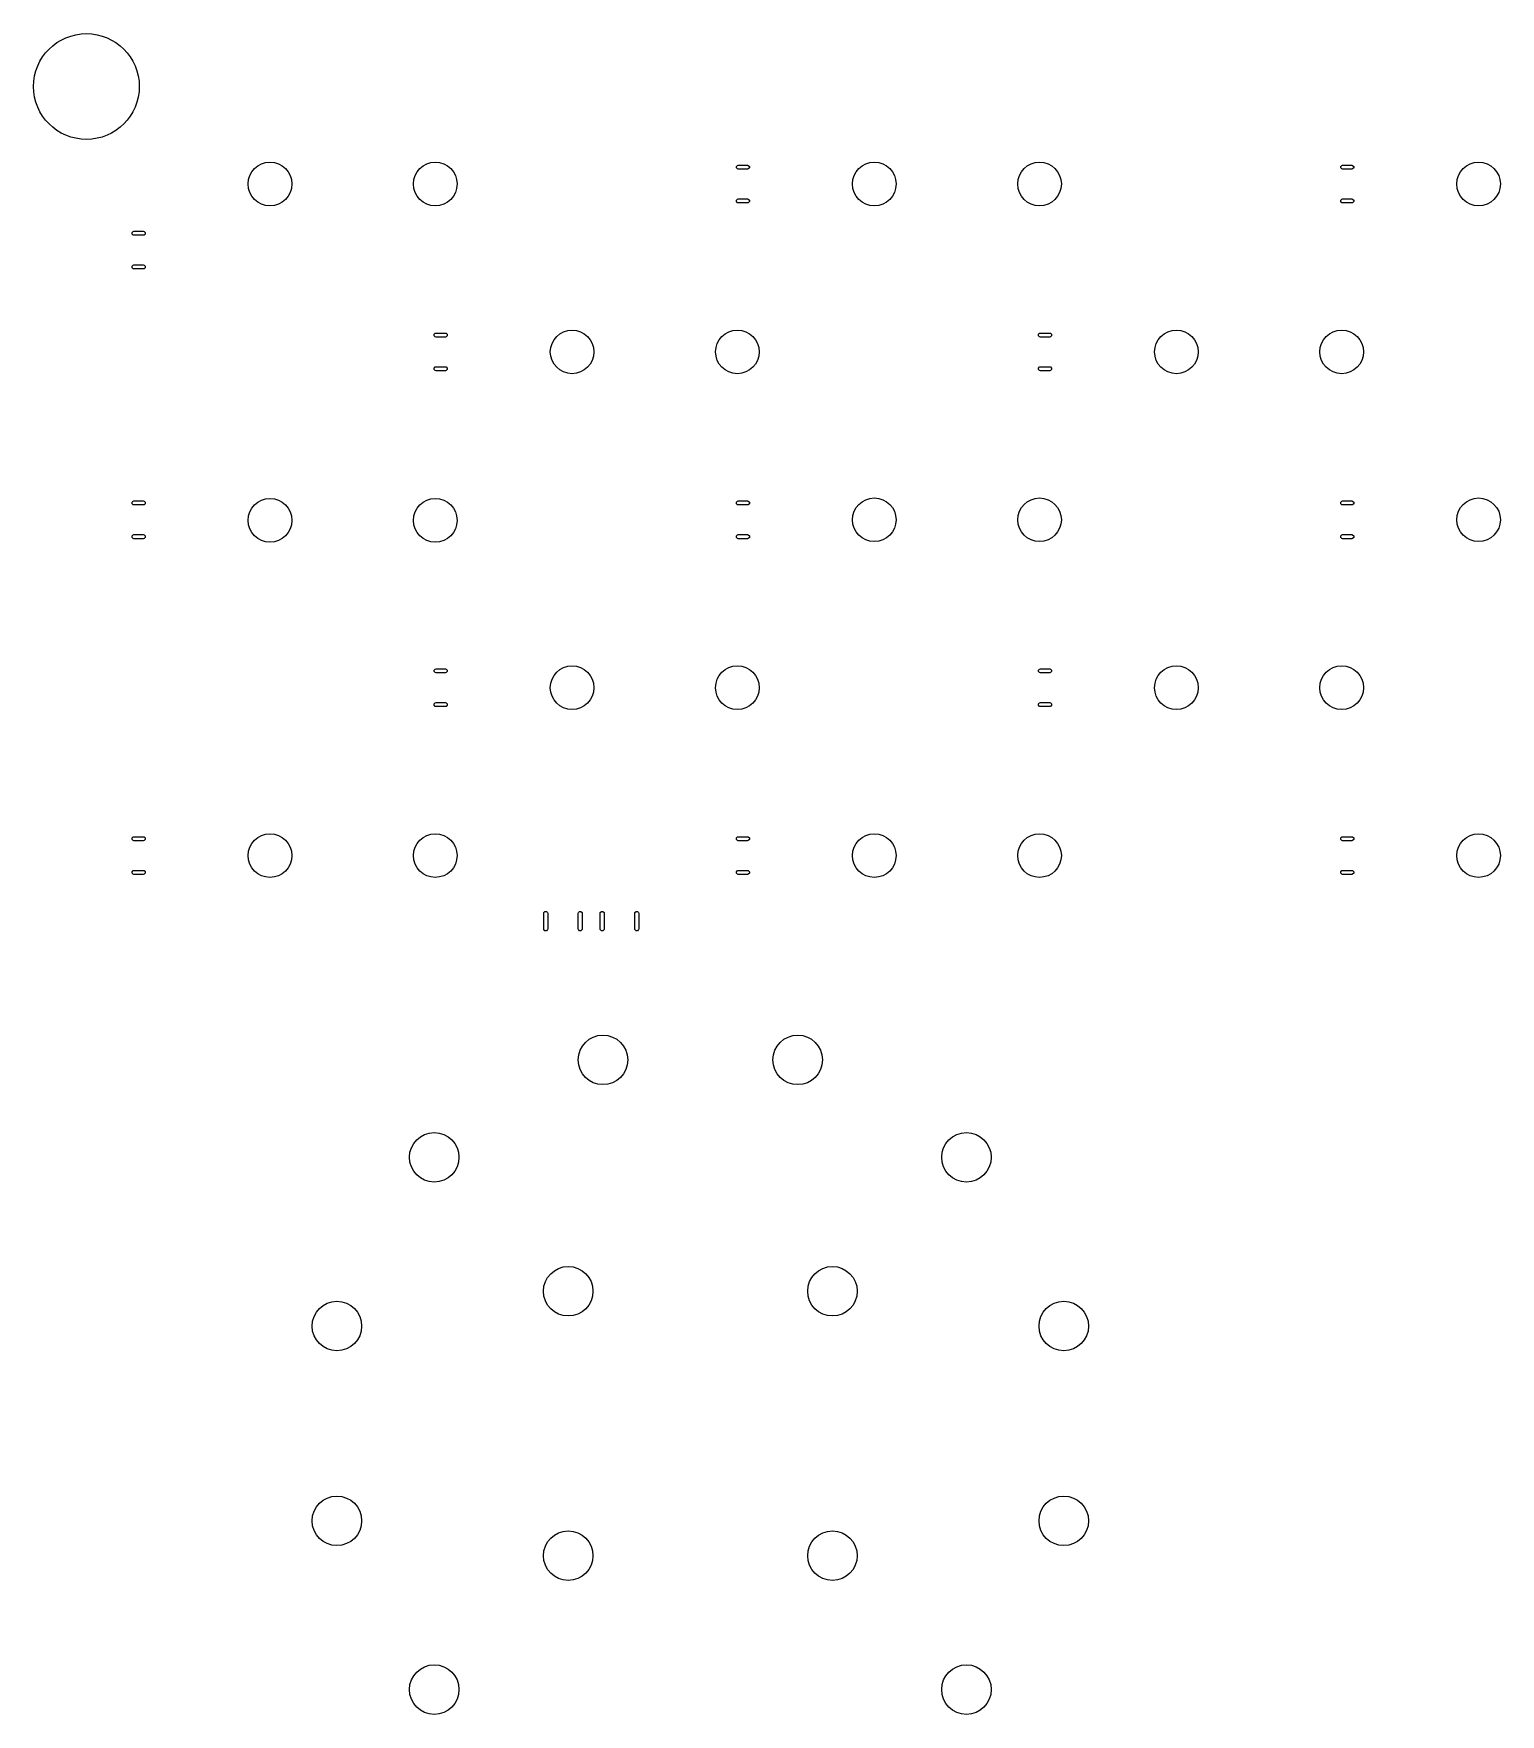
# Model space of a CAD drawing. Extents: x 0.11 to 3.86, y 0.09 to 4.16.
# Drawn here: x 0.109 to 1.857, y 2.153 to 4.156 of the extents above; entities that cross this region are included whole.
import ezdxf

# ---------------------------------------------------------------- set-up
doc = ezdxf.new("R2010")
doc.units = 0
doc.header["$MEASUREMENT"] = 0
doc.layers.add('BLACK', color=7, linetype='CONTINUOUS')

msp = doc.modelspace()

# ---------------------------------------------------------------- linework, layer by layer
at = {"layer": 'BLACK', "linetype": 'CONTINUOUS'}
for p, q in [((0.9464, 3.9974), (0.9477, 3.9986)), ((0.9464, 3.9956), (0.9464, 3.9974)), ((0.9477, 3.9943), (0.9464, 3.9956)), ((0.9477, 3.9986), (0.9486, 3.9988)), ((0.9486, 3.9941), (0.9477, 3.9943)), ((0.9486, 3.9988), (0.9597, 3.9988)), ((0.9597, 3.9941), (0.9486, 3.9941)), ((0.9597, 3.9988), (0.9606, 3.9986)), ((0.9606, 3.9943), (0.9597, 3.9941)), ((0.9606, 3.9986), (0.9619, 3.9974)), ((0.9619, 3.9956), (0.9606, 3.9943)), ((0.9619, 3.9974), (0.9619, 3.9956)), ((1.6664, 3.9974), (1.6677, 3.9986)), ((1.6664, 3.9956), (1.6664, 3.9974)), ((1.6677, 3.9943), (1.6664, 3.9956)), ((1.6677, 3.9986), (1.6686, 3.9988)), ((1.6686, 3.9941), (1.6677, 3.9943)), ((1.6686, 3.9988), (1.6797, 3.9988)), ((1.6797, 3.9941), (1.6686, 3.9941)), ((1.6797, 3.9988), (1.6806, 3.9986)), ((1.6806, 3.9943), (1.6797, 3.9941)), ((1.6806, 3.9986), (1.6819, 3.9974)), ((1.6819, 3.9956), (1.6806, 3.9943)), ((1.6819, 3.9974), (1.6819, 3.9956)), ((0.9464, 3.9572), (0.9477, 3.9585)), ((0.9464, 3.9554), (0.9464, 3.9572)), ((0.9477, 3.9541), (0.9464, 3.9554)), ((0.9477, 3.9585), (0.9486, 3.9587)), ((0.9486, 3.9539), (0.9477, 3.9541)), ((0.9486, 3.9587), (0.9597, 3.9587)), ((0.9597, 3.9539), (0.9486, 3.9539)), ((0.9597, 3.9587), (0.9606, 3.9585)), ((0.9606, 3.9541), (0.9597, 3.9539)), ((0.9606, 3.9585), (0.9619, 3.9572)), ((0.9619, 3.9554), (0.9606, 3.9541)), ((0.9619, 3.9572), (0.9619, 3.9554)), ((1.6664, 3.9572), (1.6677, 3.9585)), ((1.6664, 3.9554), (1.6664, 3.9572)), ((1.6677, 3.9541), (1.6664, 3.9554)), ((1.6677, 3.9585), (1.6686, 3.9587)), ((1.6686, 3.9539), (1.6677, 3.9541)), ((1.6686, 3.9587), (1.6797, 3.9587)), ((1.6797, 3.9539), (1.6686, 3.9539)), ((1.6797, 3.9587), (1.6806, 3.9585)), ((1.6806, 3.9541), (1.6797, 3.9539)), ((1.6806, 3.9585), (1.6819, 3.9572)), ((1.6819, 3.9554), (1.6806, 3.9541)), ((1.6819, 3.9572), (1.6819, 3.9554)), ((0.2264, 3.9186), (0.2277, 3.9199)), ((0.2264, 3.9168), (0.2264, 3.9186)), ((0.2277, 3.9155), (0.2264, 3.9168)), ((0.2277, 3.9199), (0.2286, 3.9201)), ((0.2286, 3.9154), (0.2277, 3.9155)), ((0.2286, 3.9201), (0.2397, 3.9201)), ((0.2397, 3.9154), (0.2286, 3.9154)), ((0.2397, 3.9201), (0.2406, 3.9199)), ((0.2406, 3.9155), (0.2397, 3.9154)), ((0.2406, 3.9199), (0.2419, 3.9186)), ((0.2419, 3.9168), (0.2406, 3.9155)), ((0.2419, 3.9186), (0.2419, 3.9168)), ((0.2264, 3.8785), (0.2277, 3.8797)), ((0.2264, 3.8767), (0.2264, 3.8785)), ((0.2277, 3.8754), (0.2264, 3.8767)), ((0.2277, 3.8797), (0.2286, 3.8799)), ((0.2286, 3.8752), (0.2277, 3.8754)), ((0.2286, 3.8799), (0.2397, 3.8799)), ((0.2397, 3.8752), (0.2286, 3.8752)), ((0.2397, 3.8799), (0.2406, 3.8797)), ((0.2406, 3.8754), (0.2397, 3.8752)), ((0.2406, 3.8797), (0.2419, 3.8785)), ((0.2419, 3.8767), (0.2406, 3.8754)), ((0.2419, 3.8785), (0.2419, 3.8767)), ((0.5864, 3.7974), (0.5877, 3.7986)), ((0.5864, 3.7956), (0.5864, 3.7974)), ((0.5877, 3.7943), (0.5864, 3.7956)), ((0.5877, 3.7986), (0.5886, 3.7988)), ((0.5886, 3.7941), (0.5877, 3.7943)), ((0.5886, 3.7988), (0.5997, 3.7988)), ((0.5997, 3.7941), (0.5886, 3.7941)), ((0.5997, 3.7988), (0.6006, 3.7986)), ((0.6006, 3.7943), (0.5997, 3.7941)), ((0.6006, 3.7986), (0.6019, 3.7974)), ((0.6019, 3.7956), (0.6006, 3.7943)), ((0.6019, 3.7974), (0.6019, 3.7956)), ((1.3064, 3.7974), (1.3077, 3.7986)), ((1.3064, 3.7956), (1.3064, 3.7974)), ((1.3077, 3.7943), (1.3064, 3.7956)), ((1.3077, 3.7986), (1.3086, 3.7988)), ((1.3086, 3.7941), (1.3077, 3.7943)), ((1.3086, 3.7988), (1.3197, 3.7988)), ((1.3197, 3.7941), (1.3086, 3.7941)), ((1.3197, 3.7988), (1.3206, 3.7986)), ((1.3206, 3.7943), (1.3197, 3.7941)), ((1.3206, 3.7986), (1.3219, 3.7974)), ((1.3219, 3.7956), (1.3206, 3.7943)), ((1.3219, 3.7974), (1.3219, 3.7956)), ((0.5864, 3.7572), (0.5877, 3.7585)), ((0.5864, 3.7554), (0.5864, 3.7572)), ((0.5877, 3.7541), (0.5864, 3.7554)), ((0.5877, 3.7585), (0.5886, 3.7587)), ((0.5886, 3.7539), (0.5877, 3.7541)), ((0.5886, 3.7587), (0.5997, 3.7587)), ((0.5997, 3.7539), (0.5886, 3.7539)), ((0.5997, 3.7587), (0.6006, 3.7585)), ((0.6006, 3.7541), (0.5997, 3.7539)), ((0.6006, 3.7585), (0.6019, 3.7572)), ((0.6019, 3.7554), (0.6006, 3.7541)), ((0.6019, 3.7572), (0.6019, 3.7554)), ((1.3064, 3.7572), (1.3077, 3.7585)), ((1.3064, 3.7554), (1.3064, 3.7572)), ((1.3077, 3.7541), (1.3064, 3.7554)), ((1.3077, 3.7585), (1.3086, 3.7587)), ((1.3086, 3.7539), (1.3077, 3.7541)), ((1.3086, 3.7587), (1.3197, 3.7587)), ((1.3197, 3.7539), (1.3086, 3.7539)), ((1.3197, 3.7587), (1.3206, 3.7585)), ((1.3206, 3.7541), (1.3197, 3.7539)), ((1.3206, 3.7585), (1.3219, 3.7572)), ((1.3219, 3.7554), (1.3206, 3.7541)), ((1.3219, 3.7572), (1.3219, 3.7554)), ((0.2264, 3.5974), (0.2277, 3.5986)), ((0.2264, 3.5956), (0.2264, 3.5974)), ((0.2277, 3.5943), (0.2264, 3.5956)), ((0.2277, 3.5986), (0.2286, 3.5988)), ((0.2286, 3.5941), (0.2277, 3.5943)), ((0.2286, 3.5988), (0.2397, 3.5988)), ((0.2397, 3.5941), (0.2286, 3.5941)), ((0.2397, 3.5988), (0.2406, 3.5986)), ((0.2406, 3.5943), (0.2397, 3.5941)), ((0.2406, 3.5986), (0.2419, 3.5974)), ((0.2419, 3.5956), (0.2406, 3.5943)), ((0.2419, 3.5974), (0.2419, 3.5956)), ((0.9464, 3.5974), (0.9477, 3.5986)), ((0.9464, 3.5956), (0.9464, 3.5974)), ((0.9477, 3.5943), (0.9464, 3.5956)), ((0.9477, 3.5986), (0.9486, 3.5988)), ((0.9486, 3.5941), (0.9477, 3.5943)), ((0.9486, 3.5988), (0.9597, 3.5988)), ((0.9597, 3.5941), (0.9486, 3.5941)), ((0.9597, 3.5988), (0.9606, 3.5986)), ((0.9606, 3.5943), (0.9597, 3.5941)), ((0.9606, 3.5986), (0.9619, 3.5974)), ((0.9619, 3.5956), (0.9606, 3.5943)), ((0.9619, 3.5974), (0.9619, 3.5956)), ((1.6664, 3.5974), (1.6677, 3.5986)), ((1.6664, 3.5956), (1.6664, 3.5974)), ((1.6677, 3.5943), (1.6664, 3.5956)), ((1.6677, 3.5986), (1.6686, 3.5988)), ((1.6686, 3.5941), (1.6677, 3.5943)), ((1.6686, 3.5988), (1.6797, 3.5988)), ((1.6797, 3.5941), (1.6686, 3.5941)), ((1.6797, 3.5988), (1.6806, 3.5986)), ((1.6806, 3.5943), (1.6797, 3.5941)), ((1.6806, 3.5986), (1.6819, 3.5974)), ((1.6819, 3.5956), (1.6806, 3.5943)), ((1.6819, 3.5974), (1.6819, 3.5956)), ((0.2264, 3.5572), (0.2277, 3.5585)), ((0.2264, 3.5554), (0.2264, 3.5572)), ((0.2277, 3.5541), (0.2264, 3.5554)), ((0.2277, 3.5585), (0.2286, 3.5587)), ((0.2286, 3.5539), (0.2277, 3.5541)), ((0.2286, 3.5587), (0.2397, 3.5587)), ((0.2397, 3.5539), (0.2286, 3.5539)), ((0.2397, 3.5587), (0.2406, 3.5585)), ((0.2406, 3.5541), (0.2397, 3.5539)), ((0.2406, 3.5585), (0.2419, 3.5572)), ((0.2419, 3.5554), (0.2406, 3.5541)), ((0.2419, 3.5572), (0.2419, 3.5554)), ((0.9464, 3.5572), (0.9477, 3.5585)), ((0.9464, 3.5554), (0.9464, 3.5572)), ((0.9477, 3.5541), (0.9464, 3.5554)), ((0.9477, 3.5585), (0.9486, 3.5587)), ((0.9486, 3.5539), (0.9477, 3.5541)), ((0.9486, 3.5587), (0.9597, 3.5587)), ((0.9597, 3.5539), (0.9486, 3.5539)), ((0.9597, 3.5587), (0.9606, 3.5585)), ((0.9606, 3.5541), (0.9597, 3.5539)), ((0.9606, 3.5585), (0.9619, 3.5572)), ((0.9619, 3.5554), (0.9606, 3.5541)), ((0.9619, 3.5572), (0.9619, 3.5554)), ((1.6664, 3.5572), (1.6677, 3.5585)), ((1.6664, 3.5554), (1.6664, 3.5572)), ((1.6677, 3.5541), (1.6664, 3.5554)), ((1.6677, 3.5585), (1.6686, 3.5587)), ((1.6686, 3.5539), (1.6677, 3.5541)), ((1.6686, 3.5587), (1.6797, 3.5587)), ((1.6797, 3.5539), (1.6686, 3.5539)), ((1.6797, 3.5587), (1.6806, 3.5585)), ((1.6806, 3.5541), (1.6797, 3.5539)), ((1.6806, 3.5585), (1.6819, 3.5572)), ((1.6819, 3.5554), (1.6806, 3.5541)), ((1.6819, 3.5572), (1.6819, 3.5554)), ((0.5864, 3.3974), (0.5877, 3.3986)), ((0.5864, 3.3956), (0.5864, 3.3974)), ((0.5877, 3.3943), (0.5864, 3.3956)), ((0.5877, 3.3986), (0.5886, 3.3988)), ((0.5886, 3.3941), (0.5877, 3.3943)), ((0.5886, 3.3988), (0.5997, 3.3988)), ((0.5997, 3.3941), (0.5886, 3.3941)), ((0.5997, 3.3988), (0.6006, 3.3986)), ((0.6006, 3.3943), (0.5997, 3.3941)), ((0.6006, 3.3986), (0.6019, 3.3974)), ((0.6019, 3.3956), (0.6006, 3.3943)), ((0.6019, 3.3974), (0.6019, 3.3956)), ((1.3064, 3.3974), (1.3077, 3.3986)), ((1.3064, 3.3956), (1.3064, 3.3974)), ((1.3077, 3.3943), (1.3064, 3.3956)), ((1.3077, 3.3986), (1.3086, 3.3988)), ((1.3086, 3.3941), (1.3077, 3.3943)), ((1.3086, 3.3988), (1.3197, 3.3988)), ((1.3197, 3.3941), (1.3086, 3.3941)), ((1.3197, 3.3988), (1.3206, 3.3986)), ((1.3206, 3.3943), (1.3197, 3.3941)), ((1.3206, 3.3986), (1.3219, 3.3974)), ((1.3219, 3.3956), (1.3206, 3.3943)), ((1.3219, 3.3974), (1.3219, 3.3956)), ((0.5864, 3.3572), (0.5877, 3.3585)), ((0.5864, 3.3554), (0.5864, 3.3572)), ((0.5877, 3.3541), (0.5864, 3.3554)), ((0.5877, 3.3585), (0.5886, 3.3587)), ((0.5886, 3.3539), (0.5877, 3.3541)), ((0.5886, 3.3587), (0.5997, 3.3587)), ((0.5997, 3.3539), (0.5886, 3.3539)), ((0.5997, 3.3587), (0.6006, 3.3585)), ((0.6006, 3.3541), (0.5997, 3.3539)), ((0.6006, 3.3585), (0.6019, 3.3572)), ((0.6019, 3.3554), (0.6006, 3.3541)), ((0.6019, 3.3572), (0.6019, 3.3554)), ((1.3064, 3.3572), (1.3077, 3.3585)), ((1.3064, 3.3554), (1.3064, 3.3572)), ((1.3077, 3.3541), (1.3064, 3.3554)), ((1.3077, 3.3585), (1.3086, 3.3587)), ((1.3086, 3.3539), (1.3077, 3.3541)), ((1.3086, 3.3587), (1.3197, 3.3587)), ((1.3197, 3.3539), (1.3086, 3.3539)), ((1.3197, 3.3587), (1.3206, 3.3585)), ((1.3206, 3.3541), (1.3197, 3.3539)), ((1.3206, 3.3585), (1.3219, 3.3572)), ((1.3219, 3.3554), (1.3206, 3.3541)), ((1.3219, 3.3572), (1.3219, 3.3554)), ((0.2264, 3.1974), (0.2277, 3.1986)), ((0.2264, 3.1956), (0.2264, 3.1974)), ((0.2277, 3.1943), (0.2264, 3.1956)), ((0.2277, 3.1986), (0.2286, 3.1988)), ((0.2286, 3.1941), (0.2277, 3.1943)), ((0.2286, 3.1988), (0.2397, 3.1988)), ((0.2397, 3.1941), (0.2286, 3.1941)), ((0.2397, 3.1988), (0.2406, 3.1986)), ((0.2406, 3.1943), (0.2397, 3.1941)), ((0.2406, 3.1986), (0.2419, 3.1974)), ((0.2419, 3.1956), (0.2406, 3.1943)), ((0.2419, 3.1974), (0.2419, 3.1956)), ((0.9464, 3.1974), (0.9477, 3.1986)), ((0.9464, 3.1956), (0.9464, 3.1974)), ((0.9477, 3.1943), (0.9464, 3.1956)), ((0.9477, 3.1986), (0.9486, 3.1988)), ((0.9486, 3.1941), (0.9477, 3.1943)), ((0.9486, 3.1988), (0.9597, 3.1988)), ((0.9597, 3.1941), (0.9486, 3.1941)), ((0.9597, 3.1988), (0.9606, 3.1986)), ((0.9606, 3.1943), (0.9597, 3.1941)), ((0.9606, 3.1986), (0.9619, 3.1974)), ((0.9619, 3.1956), (0.9606, 3.1943)), ((0.9619, 3.1974), (0.9619, 3.1956)), ((1.6664, 3.1974), (1.6677, 3.1986)), ((1.6664, 3.1956), (1.6664, 3.1974)), ((1.6677, 3.1943), (1.6664, 3.1956)), ((1.6677, 3.1986), (1.6686, 3.1988)), ((1.6686, 3.1941), (1.6677, 3.1943)), ((1.6686, 3.1988), (1.6797, 3.1988)), ((1.6797, 3.1941), (1.6686, 3.1941)), ((1.6797, 3.1988), (1.6806, 3.1986)), ((1.6806, 3.1943), (1.6797, 3.1941)), ((1.6806, 3.1986), (1.6819, 3.1974)), ((1.6819, 3.1956), (1.6806, 3.1943)), ((1.6819, 3.1974), (1.6819, 3.1956)), ((0.2264, 3.1572), (0.2277, 3.1585)), ((0.2264, 3.1554), (0.2264, 3.1572)), ((0.2277, 3.1541), (0.2264, 3.1554)), ((0.2277, 3.1585), (0.2286, 3.1587)), ((0.2286, 3.1539), (0.2277, 3.1541)), ((0.2286, 3.1587), (0.2397, 3.1587)), ((0.2397, 3.1539), (0.2286, 3.1539)), ((0.2397, 3.1587), (0.2406, 3.1585)), ((0.2406, 3.1541), (0.2397, 3.1539)), ((0.2406, 3.1585), (0.2419, 3.1572)), ((0.2419, 3.1554), (0.2406, 3.1541)), ((0.2419, 3.1572), (0.2419, 3.1554)), ((0.9464, 3.1572), (0.9477, 3.1585)), ((0.9464, 3.1554), (0.9464, 3.1572)), ((0.9477, 3.1541), (0.9464, 3.1554)), ((0.9477, 3.1585), (0.9486, 3.1587)), ((0.9486, 3.1539), (0.9477, 3.1541)), ((0.9486, 3.1587), (0.9597, 3.1587)), ((0.9597, 3.1539), (0.9486, 3.1539)), ((0.9597, 3.1587), (0.9606, 3.1585)), ((0.9606, 3.1541), (0.9597, 3.1539)), ((0.9606, 3.1585), (0.9619, 3.1572)), ((0.9619, 3.1554), (0.9606, 3.1541)), ((0.9619, 3.1572), (0.9619, 3.1554)), ((1.6664, 3.1572), (1.6677, 3.1585)), ((1.6664, 3.1554), (1.6664, 3.1572)), ((1.6677, 3.1541), (1.6664, 3.1554)), ((1.6677, 3.1585), (1.6686, 3.1587)), ((1.6686, 3.1539), (1.6677, 3.1541)), ((1.6686, 3.1587), (1.6797, 3.1587)), ((1.6797, 3.1539), (1.6686, 3.1539)), ((1.6797, 3.1587), (1.6806, 3.1585)), ((1.6806, 3.1541), (1.6797, 3.1539)), ((1.6806, 3.1585), (1.6819, 3.1572)), ((1.6819, 3.1554), (1.6806, 3.1541)), ((1.6819, 3.1572), (1.6819, 3.1554)), ((0.7168, 3.1078), (0.717, 3.1087)), ((0.7168, 3.0891), (0.7168, 3.1078)), ((0.717, 3.1087), (0.7183, 3.1099)), ((0.7183, 3.1099), (0.7201, 3.1099)), ((0.7201, 3.1099), (0.7214, 3.1087)), ((0.7214, 3.1087), (0.7216, 3.1078)), ((0.7216, 3.1078), (0.7216, 3.0891)), ((0.758, 3.1078), (0.7582, 3.1087)), ((0.758, 3.0891), (0.758, 3.1078)), ((0.7582, 3.1087), (0.7594, 3.1099)), ((0.7594, 3.1099), (0.7612, 3.1099)), ((0.7612, 3.1099), (0.7625, 3.1087)), ((0.7625, 3.1087), (0.7627, 3.1078)), ((0.7627, 3.1078), (0.7627, 3.0891)), ((0.7842, 3.1078), (0.7843, 3.1087)), ((0.7842, 3.0891), (0.7842, 3.1078)), ((0.7843, 3.1087), (0.7856, 3.1099)), ((0.7856, 3.1099), (0.7874, 3.1099)), ((0.7874, 3.1099), (0.7887, 3.1087)), ((0.7887, 3.1087), (0.7889, 3.1078)), ((0.7889, 3.1078), (0.7889, 3.0891)), ((0.8253, 3.1078), (0.8255, 3.1087)), ((0.8253, 3.0891), (0.8253, 3.1078)), ((0.8255, 3.1087), (0.8268, 3.1099)), ((0.8268, 3.1099), (0.8286, 3.1099)), ((0.8286, 3.1099), (0.8298, 3.1087)), ((0.8298, 3.1087), (0.83, 3.1078)), ((0.83, 3.1078), (0.83, 3.0891)), ((0.717, 3.0882), (0.7168, 3.0891)), ((0.7183, 3.0869), (0.717, 3.0882)), ((0.7201, 3.0869), (0.7183, 3.0869)), ((0.7214, 3.0882), (0.7201, 3.0869)), ((0.7216, 3.0891), (0.7214, 3.0882)), ((0.7582, 3.0882), (0.758, 3.0891)), ((0.7594, 3.0869), (0.7582, 3.0882)), ((0.7612, 3.0869), (0.7594, 3.0869)), ((0.7625, 3.0882), (0.7612, 3.0869)), ((0.7627, 3.0891), (0.7625, 3.0882)), ((0.7843, 3.0882), (0.7842, 3.0891)), ((0.7856, 3.0869), (0.7843, 3.0882)), ((0.7874, 3.0869), (0.7856, 3.0869)), ((0.7887, 3.0882), (0.7874, 3.0869)), ((0.7889, 3.0891), (0.7887, 3.0882)), ((0.8255, 3.0882), (0.8253, 3.0891)), ((0.8268, 3.0869), (0.8255, 3.0882)), ((0.8286, 3.0869), (0.8268, 3.0869)), ((0.8298, 3.0882), (0.8286, 3.0869)), ((0.83, 3.0891), (0.8298, 3.0882))]:
    msp.add_line(p, q, dxfattribs=at)
at = {"layer": 'BLACK'}
for centre, radius in [((0.172, 4.0925), 0.063), ((0.3907, 3.9764), 0.026), ((0.5876, 3.9764), 0.026), ((1.1107, 3.9764), 0.026), ((1.3076, 3.9764), 0.026), ((1.8307, 3.9764), 0.026), ((0.7507, 3.7764), 0.026), ((0.9476, 3.7764), 0.026), ((1.4707, 3.7764), 0.026), ((1.6676, 3.7764), 0.026), ((0.3907, 3.5757), 0.026), ((0.5876, 3.5757), 0.026), ((1.1107, 3.5764), 0.026), ((1.3076, 3.5764), 0.026), ((1.8307, 3.5764), 0.026), ((0.7507, 3.3764), 0.026), ((0.9476, 3.3764), 0.026), ((1.4707, 3.3764), 0.026), ((1.6676, 3.3764), 0.026), ((0.3907, 3.1764), 0.026), ((0.5876, 3.1764), 0.026), ((1.1107, 3.1764), 0.026), ((1.3076, 3.1764), 0.026), ((1.8307, 3.1764), 0.026), ((0.7874, 2.9331), 0.0295), ((1.0195, 2.9331), 0.0295), ((0.5864, 2.817), 0.0295), ((1.2205, 2.817), 0.0295), ((0.746, 2.6575), 0.0295), ((1.0609, 2.6575), 0.0295), ((0.4704, 2.616), 0.0295), ((1.3365, 2.616), 0.0295), ((0.4704, 2.384), 0.0295), ((1.3365, 2.384), 0.0295), ((0.746, 2.3425), 0.0295), ((1.0609, 2.3425), 0.0295), ((0.5864, 2.183), 0.0295), ((1.2205, 2.183), 0.0295)]:
    msp.add_circle(centre, radius, dxfattribs=at)

doc.saveas('drawing.dxf')
